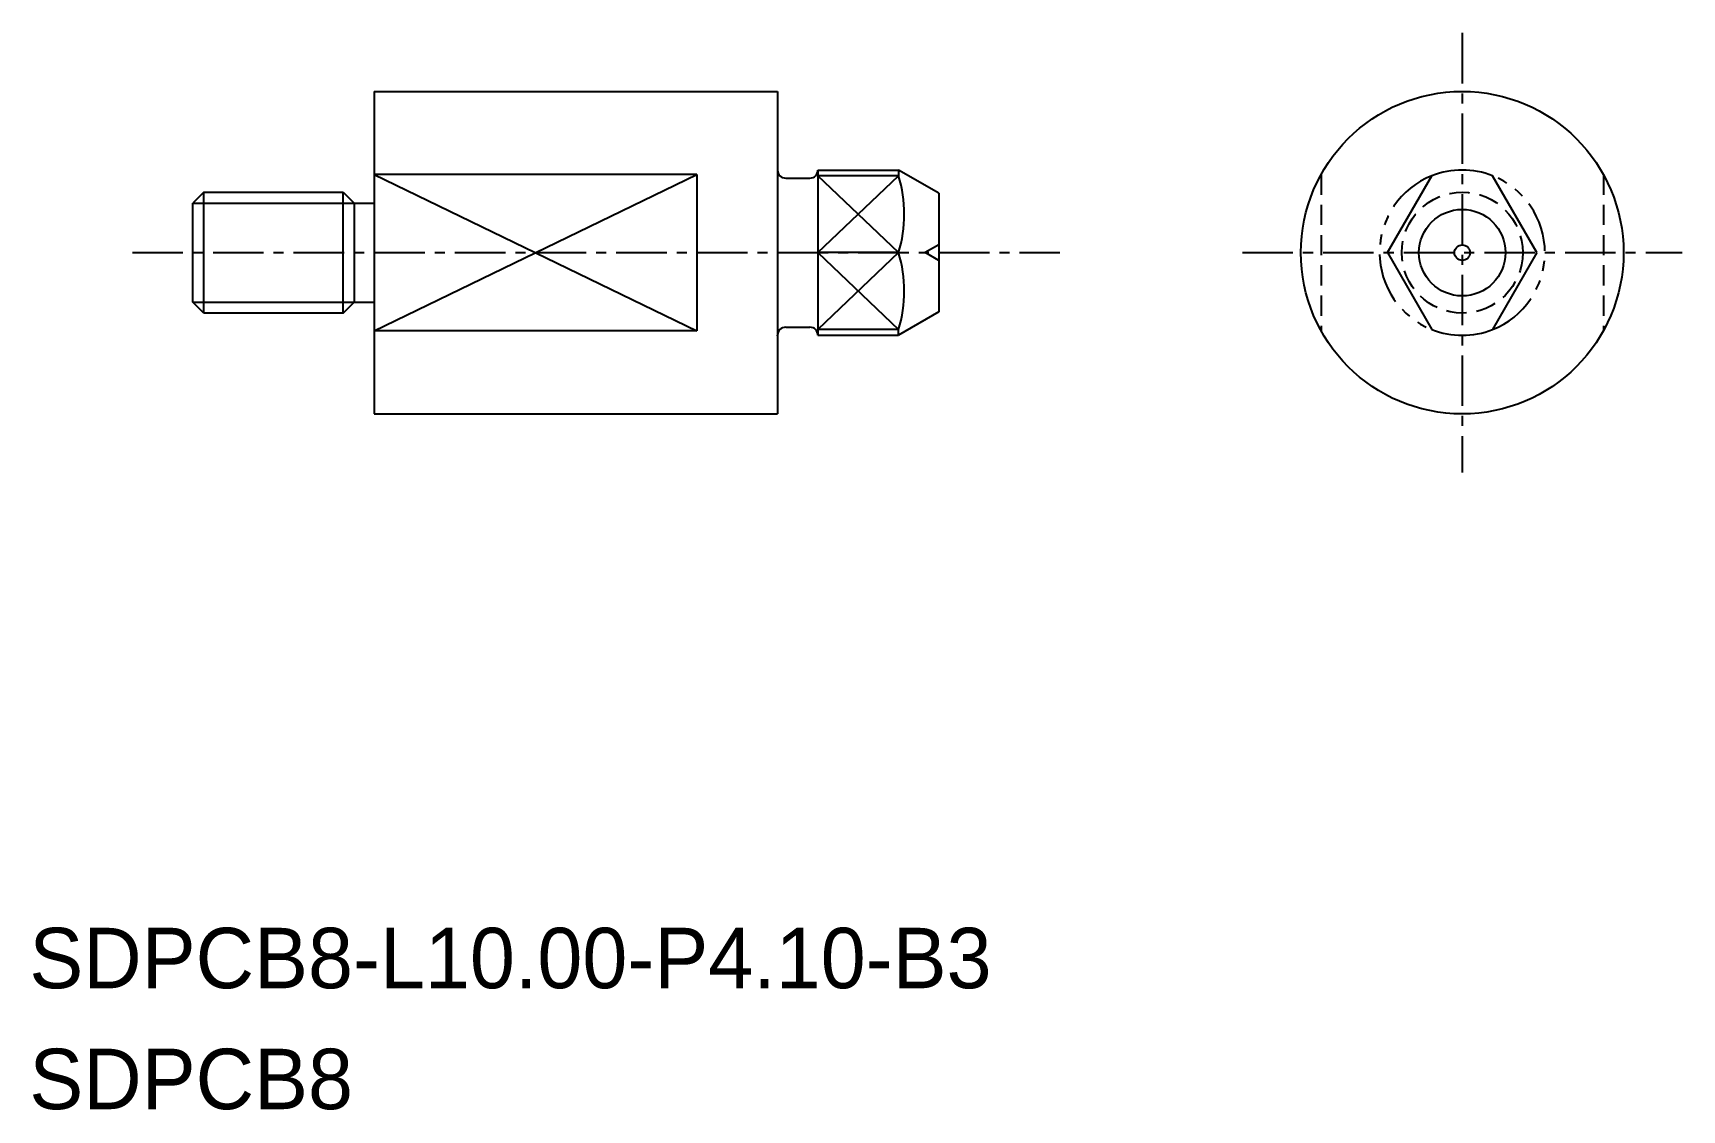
# Model space of a CAD drawing. Extents: x -1328.4 to -1287.5, y -485 to -458.2.
import ezdxf

# ---------------------------------------------------------------- set-up
doc = ezdxf.new("R2010")
doc.units = 0
for name, pattern in [('CENTER', [2, 1.25, -0.25, 0.25, -0.25]), ('DASHED', [0.75, 0.5, -0.25]), ('PHANTOM', [2.5, 1.25, -0.25, 0.25, -0.25, 0.25, -0.25])]:
    doc.linetypes.add(name, pattern=pattern)
doc.layers.get('0').update_dxf_attribs({"linetype": 'CONTINUOUS'})
doc.layers.add('CENTER', color=1, linetype='CENTER')

msp = doc.modelspace()

# ---------------------------------------------------------------- linework, layer by layer
at = {"color": 7, "linetype": 'CONTINUOUS'}
for p, q in [((-1319.903, -459.698), (-1309.903, -459.698)), ((-1309.903, -461.638), (-1309.903, -461.648)), ((-1309.703, -461.848), (-1309.103, -461.848)), ((-1308.903, -461.648), (-1306.903, -461.648)), ((-1308.903, -461.648), (-1308.903, -461.648)), ((-1294.779, -463.698), (-1293.677, -461.79)), ((-1291.076, -463.698), (-1292.177, -461.79)), ((-1324.133, -462.198), (-1324.403, -462.468)), ((-1324.133, -462.198), (-1320.674, -462.198)), ((-1324.133, -465.198), (-1324.133, -462.198)), ((-1320.674, -462.198), (-1320.403, -462.468)), ((-1320.674, -465.198), (-1320.674, -462.198)), ((-1324.403, -464.927), (-1324.403, -462.468)), ((-1320.403, -462.468), (-1320.403, -464.927)), ((-1294.779, -463.698), (-1293.677, -465.605)), ((-1291.076, -463.698), (-1292.177, -465.605)), ((-1324.133, -465.198), (-1324.403, -464.927)), ((-1320.674, -465.198), (-1324.133, -465.198)), ((-1320.674, -465.198), (-1320.403, -464.927)), ((-1309.703, -465.548), (-1309.103, -465.548)), ((-1309.903, -465.758), (-1309.903, -465.748)), ((-1308.903, -465.748), (-1308.903, -465.748)), ((-1308.903, -465.748), (-1306.903, -465.748)), ((-1319.903, -467.698), (-1309.903, -467.698))]:
    msp.add_line(p, q, dxfattribs=at)
for p, q in [((-1319.903, -459.698), (-1319.903, -467.698)), ((-1309.903, -459.698), (-1309.903, -467.698)), ((-1311.903, -461.761), (-1319.903, -461.761)), ((-1311.903, -461.761), (-1311.903, -465.634)), ((-1308.903, -461.648), (-1308.903, -465.748)), ((-1306.903, -461.79), (-1308.903, -461.79)), ((-1305.903, -462.225), (-1306.903, -461.648)), ((-1320.403, -462.468), (-1319.903, -462.468)), ((-1306.903, -463.698), (-1308.903, -463.698)), ((-1320.403, -464.927), (-1319.903, -464.927)), ((-1305.903, -465.17), (-1306.903, -465.748)), ((-1311.903, -465.634), (-1319.903, -465.634)), ((-1306.903, -465.605), (-1308.903, -465.605))]:
    msp.add_line(p, q)
at = {"color": 3}
for p, q in [((-1319.903, -465.634), (-1311.903, -461.761)), ((-1319.903, -461.761), (-1311.903, -465.634)), ((-1308.903, -463.698), (-1306.903, -461.79)), ((-1306.903, -463.698), (-1308.903, -461.79)), ((-1305.903, -463.506), (-1306.242, -463.698)), ((-1306.903, -463.698), (-1308.903, -465.605)), ((-1308.903, -463.698), (-1306.903, -465.605)), ((-1305.903, -463.89), (-1306.242, -463.698))]:
    msp.add_line(p, q, dxfattribs=at)
at = {"linetype": 'CONTINUOUS'}
for p, q in [((-1306.903, -461.648), (-1306.903, -461.79)), ((-1305.903, -462.225), (-1305.903, -465.17)), ((-1306.903, -465.748), (-1306.903, -465.605))]:
    msp.add_line(p, q, dxfattribs=at)
at = {"color": 3, "linetype": 'DASHED'}
for p, q in [((-1296.427, -461.761), (-1296.427, -465.634)), ((-1289.427, -461.761), (-1289.427, -465.634))]:
    msp.add_line(p, q, dxfattribs=at)
at = {"color": 3, "linetype": 'CONTINUOUS'}
for p, q in [((-1324.403, -462.468), (-1320.403, -462.468)), ((-1324.403, -464.927), (-1320.403, -464.927))]:
    msp.add_line(p, q, dxfattribs=at)
at = {"linetype": 'CONTINUOUS'}
msp.add_circle((-1292.927, -463.698), 4, dxfattribs=at)
at = {"color": 3, "linetype": 'DASHED'}
msp.add_circle((-1292.927, -463.698), 1.5, dxfattribs=at)
for radius in [1.073, 0.192]:
    msp.add_circle((-1292.927, -463.698), radius)
at = {"color": 7, "linetype": 'CONTINUOUS'}
for centre, start, end in [((-1309.703, -461.648), 180, 270), ((-1309.103, -461.648), 270, 0), ((-1309.703, -465.748), 90, 180), ((-1309.103, -465.748), 0, 90)]:
    msp.add_arc(centre, 0.2, start, end, dxfattribs=at)
for centre in [(-1310.028, -462.744), (-1310.028, -464.651)]:
    msp.add_arc(centre, 3.267, 343.0251, 16.9749)
at = {"color": 3, "linetype": 'PHANTOM'}
for start, end in [(111.4601, 248.5399), (291.4601, 68.5399)]:
    msp.add_arc((-1292.927, -463.698), 2.05, start, end, dxfattribs=at)
at = {"linetype": 'CONTINUOUS'}
for start, end in [(68.5399, 111.4601), (248.5399, 291.4601)]:
    msp.add_arc((-1292.927, -463.698), 2.05, start, end, dxfattribs=at)
at = {"layer": 'CENTER', "color": 1, "linetype": 'CENTER'}
for p, q in [((-1292.927, -458.248), (-1292.927, -469.148)), ((-1325.903, -463.698), (-1302.903, -463.698)), ((-1298.377, -463.698), (-1287.477, -463.698))]:
    msp.add_line(p, q, dxfattribs=at)

# ---------------------------------------------------------------- texts
for s, p in [('SDPCB8-L10.00-P4.10-B3', (-1328.458, -481.947)), ('SDPCB8', (-1328.458, -484.947))]:
    msp.add_text(s, height=1.5).set_placement(p)

doc.saveas('drawing.dxf')
